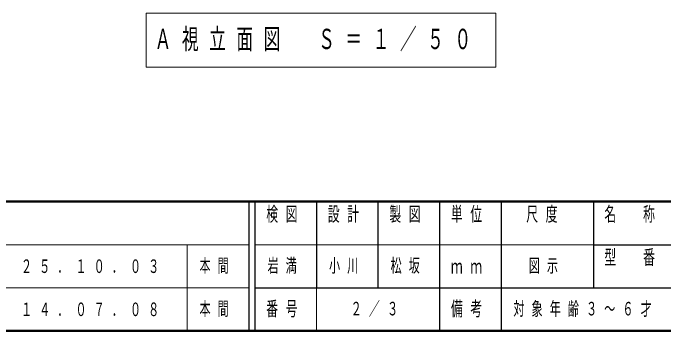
# Model space of a CAD drawing. Units: millimetres on the paper, scale 1:50. Extents: x -507 to 0, y -594 to 257.
# Drawn here: x -276.8 to -171, y -297 to -245.4 of the extents above; entities that cross this region are included whole.
import ezdxf

# ---------------------------------------------------------------- set-up
doc = ezdxf.new("R2010")
doc.units = ezdxf.units.MM
for name, color, linetype, lineweight in [('1_50', 7, 'Continuous', 25), ('NAKAMURA図枠', 7, 'Continuous', 13), ('図面情報', 7, 'Continuous', 13)]:
    doc.layers.add(name, color=color, linetype=linetype, lineweight=lineweight)
doc.styles.add('ＭＳ ゴシック', font='')
doc.styles.get('ＭＳ ゴシック').set_extended_font_data('MS Gothic')

msp = doc.modelspace()

# ---------------------------------------------------------------- linework, layer by layer
at = {"layer": '1_50', "lineweight": 13}
for p, q in [((-255.176, -245.368), (-255.176, -254.168)), ((-198.376, -245.368), (-255.176, -245.368)), ((-198.376, -254.168), (-198.376, -245.368)), ((-255.176, -254.168), (-198.376, -254.168))]:
    msp.add_line(p, q, dxfattribs=at)
at = {"layer": 'NAKAMURA図枠', "lineweight": 50}
for p, q in [((-365, -276), (0, -276)), ((-365, -297), (0, -297))]:
    msp.add_line(p, q, dxfattribs=at)
at = {"layer": 'NAKAMURA図枠', "color": 211, "lineweight": 25}
for p, q in [((-238.5, -276), (-238.5, -297)), ((-237.5, -276), (-237.5, -297)), ((-227.5, -276), (-227.5, -290)), ((-217.5, -276), (-217.5, -290)), ((-207.5, -276), (-207.5, -297)), ((-197.5, -276), (-197.5, -290)), ((-182.5, -276), (-182.5, -290)), ((-182.5, -283), (-70, -283)), ((-237.5, -290), (0, -290))]:
    msp.add_line(p, q, dxfattribs=at)
at = {"layer": 'NAKAMURA図枠'}
for p, q in [((-365, -283), (-238.5, -283)), ((-248.5, -283), (-248.5, -297)), ((-237.5, -283), (-182.5, -283)), ((-365, -290), (-238.5, -290)), ((-227.5, -290), (-227.5, -297))]:
    msp.add_line(p, q, dxfattribs=at)
at = {"layer": 'NAKAMURA図枠', "lineweight": 25}
msp.add_line((-197.5, -290), (-197.5, -297), dxfattribs=at)

# ---------------------------------------------------------------- texts
at = {"layer": '1_50', "insert": (-253.776, -249.768), "char_height": 3.299, "attachment_point": 4, "style": 'ＭＳ ゴシック'}
msp.add_mtext('\\T1.64;\\W0.6;Ａ視立面図\u3000Ｓ＝１／５０', dxfattribs=at)
at = {"layer": 'NAKAMURA図枠', "color": 4, "char_height": 2.346, "style": 'ＭＳ ゴシック'}
for s, insert, attachment_point in [('\\T1.64;\\W0.6;検図', (-232.5, -276.833), 2), ('\\T1.64;\\W0.6;設計', (-222.5, -276.833), 2), ('\\T1.64;\\W0.6;製図', (-212.5, -276.833), 2), ('\\T1.64;\\W0.6;単位', (-202.5, -276.833), 2), ('\\T1.64;\\W0.6;尺度', (-190.25, -276.833), 2), ('\\T1.64;\\W0.6;名\u3000称', (-176, -276.833), 2), ('\\T1.64;\\W0.6;型\u3000番', (-176, -283.833), 2), ('\\T1.64;\\W0.6;ｍｍ', (-202.5, -286.5), 5), ('\\T1.64;\\W0.6;番号', (-232.5, -293.5), 5), ('\\T1.64;\\W0.6;備考', (-202.5, -293.5), 5)]:
    msp.add_mtext(s, dxfattribs=dict(at, insert=insert, attachment_point=attachment_point))
at = {"layer": '図面情報', "char_height": 2.199, "style": 'ＭＳ ゴシック'}
for s, insert, attachment_point in [('\\T1.64;\\W0.6;２５．１０．０３', (-275.5, -286.5), 4), ('\\T1.64;\\W0.6;本間', (-246.5, -286.5), 4), ('\\T1.64;\\W0.6;岩満', (-232.5, -286.5), 5), ('\\T1.64;\\W0.6;小川', (-222.5, -286.5), 5), ('\\T1.64;\\W0.6;松坂', (-212.5, -286.5), 5), ('\\T1.64;\\W0.6;図示', (-193, -286.5), 4), ('\\T1.64;\\W0.6;１４．０７．０８', (-275.5, -293.5), 4), ('\\T1.64;\\W0.6;本間', (-246.5, -293.5), 4), ('\\T1.64;\\W0.6;２／３', (-217.5, -293.5), 5), ('\\T1.64;\\W0.6;対象年齢３～６才', (-195.5, -293.5), 4)]:
    msp.add_mtext(s, dxfattribs=dict(at, insert=insert, attachment_point=attachment_point))

doc.saveas('drawing.dxf')
